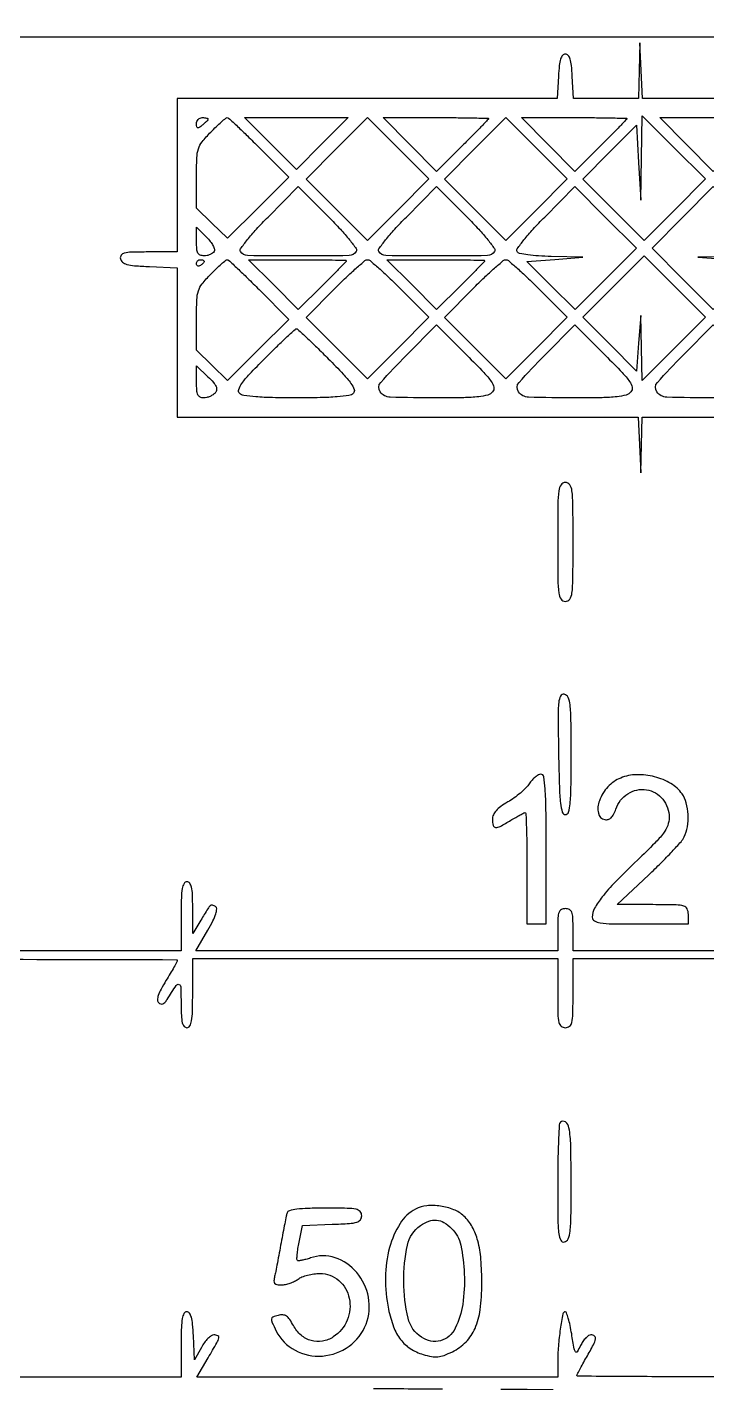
# Model space of a CAD drawing. Extents: x 0 to 836, y 5 to 589.
# Drawn here: x 424.26 to 439.23, y 133.37 to 163.24 of the extents above; entities that cross this region are included whole.
import ezdxf

# ---------------------------------------------------------------- set-up
doc = ezdxf.new("R2010")
doc.units = 0
doc.header["$MEASUREMENT"] = 0

msp = doc.modelspace()

# ---------------------------------------------------------------- linework, layer by layer
for points in [[(201.712326, 537.783562, -0.000001), (217.055896, 537.76491, -0.426088)], [(546.939, 229.3929, -0.000106), (546.943559, 250.949215, -0.000176), (546.957638, 269.095817, -0.000001), (546.976289, 285.583213, -0.415883)], [(836.0595, 588.6891), (420.497259, 588.710259, 0.000013), (261.145696, 588.714318, 0.000021), (126.989856, 588.708632), (4.934769, 588.698274, 0.19889), (4.878609, 588.675009, 0.198853), (4.855343, 588.618859), (4.83877, 516.273901, 0.000036), (4.826254, 436.744061, 0.000021), (4.8222, 342.282364), (4.8222, 95.946129), (4.469225, 95.920114, 0.031904), (4.160456, 95.877435, 0.315999), (4.075312, 95.787407, 0.415411), (4.137995, 95.703578, 0.035338), (4.43445, 95.6826), (4.8222, 95.6826), (4.8222, 50.2101), (4.8222, 4.7376), (420.462, 4.7376), (836.1018, 4.7376)], [(201.712326, 185.847562, -0.000001), (217.055896, 185.82891, -0.426088)], [(604.852986, 529.408162, -0.000002), (620.423836, 529.389509, -0.550615)], [(308.18842, 529.408162, -0.000002), (322.638019, 529.38951, -0.415836)], [(238.738155, 529.614638, -0.000002), (224.300981, 529.63329, -0.415836)], [(531.796111, 538.074638, -0.000002), (517.6951, 538.093291, -0.426056)], [(413.368417, 538.074638, -0.000002), (399.676779, 538.093291, -0.415815)], [(206.267293, 233.405114, -0.000001), (217.051222, 233.389599, -0.0589)], [(77.850638, 481.579418, -0.000002), (77.869294, 494.031443, -0.550517)], [(77.644162, 421.684687, -0.000002), (77.625507, 409.236574, -0.415775)], [(835.429914, 203.53197, -0.00002), (835.42504, 321.569549)], [(604.231838, 387.151416, -0.000003), (604.250494, 398.693431, -0.41574)], [(260.324089, 280.728444, -0.000002), (260.333986, 287.287743, -0.41377)], [(353.273145, 235.606241, -0.000004), (353.25667, 227.850838, -0.413589)], [(598.142374, 133.226362, -0.000004), (607.061927, 133.207701, -0.425827)], [(422.635427, 142.707701, -0.000006), (427.550911, 142.695184, -0.413464), (427.5684, 142.67765, -0.125623), (427.561024, 142.648756, -0.003178), (427.495018, 142.529701, -0.006605), (427.414316, 142.390626, -0.004434), (427.318588, 142.233742, 0.015217), (427.209452, 142.04589, 0.044315), (427.150066, 141.908241, 0.072008), (427.13263, 141.809607, 0.213823), (427.15815, 141.747542, 0.112662), (427.203696, 141.720548, 0.169717), (427.249395, 141.721718, 0.119778), (427.296019, 141.753632, 0.043552), (427.344512, 141.818078, -0.005817), (427.54396, 142.129476, -0.331812), (427.604522, 142.151497, -0.323375), (427.64418, 142.099679, -0.00566), (427.650309, 141.72615, 0.010086), (427.657087, 141.45787, 0.048769), (427.678775, 141.307123, 0.109555), (427.718389, 141.226885, 0.227288), (427.7799, 141.1974, 0.273642), (427.843923, 141.235275, 0.084509), (427.882125, 141.34545, 0.035355), (427.902, 141.555214, 0.005946), (427.9068, 141.9588), (427.9068, 142.7202), (431.9253, 142.7202), (435.9438, 142.7202), (435.9438, 141.9588, 0.004487), (435.947951, 141.496278, 0.050222), (435.96965, 141.313725, 0.168559), (436.021243, 141.230073, 0.17273), (436.113, 141.1974, 0.17273), (436.204757, 141.230073, 0.168559), (436.25635, 141.313725, 0.050222), (436.278049, 141.496278, 0.004487), (436.2822, 141.9588), (436.2822, 142.7202), (441.9081, 142.7202, -0.001057)], [(476.576374, 181.9746), (469.723304, 181.9746), (469.668952, 181.45459, 0.023672), (469.647108, 181.070485, 0.000478), (469.630566, 179.12773, 0.00113), (469.618539, 176.857605, 0.000759), (469.6146, 174.26359), (469.6146, 167.5926), (446.03235, 167.60917, -0.000119), (437.028377, 167.617645, -0.000207), (429.545132, 167.629566, -0.000033), (423.021454, 167.643081, -0.973398)], [(442.884706, 161.6706), (437.812413, 161.6706), (437.783216, 162.28395), (437.75402, 162.8973), (437.73721, 162.28395), (437.7204, 161.6706), (437.005522, 161.6706), (436.290644, 161.6706), (436.265272, 162.15705, 0.01247), (436.246919, 162.39477, 0.050386), (436.217682, 162.537046, 0.101747), (436.174291, 162.615322, 0.218857), (436.113, 162.6435, 0.218857), (436.051709, 162.615322, 0.101747), (436.008318, 162.537046, 0.050386), (435.979081, 162.39477, 0.01247), (435.960728, 162.15705), (435.935356, 161.6706), (431.751878, 161.6706), (427.5684, 161.6706), (427.5684, 159.9786), (427.5684, 158.2866), (426.927697, 158.2866, 0.005846), (426.559137, 158.28229, 0.0535), (426.400427, 158.261495, 0.180342), (426.332064, 158.215322, 0.204914), (426.315244, 158.13855, 0.176416), (426.360544, 158.062597, 0.105433), (426.455228, 158.014062, 0.047313), (426.628425, 157.984504, 0.008479), (426.955947, 157.965644), (427.5684, 157.940787), (427.5684, 156.294794), (427.5684, 154.6488), (432.640694, 154.6488), (437.712987, 154.6488), (437.742184, 154.03545), (437.77138, 153.4221), (437.78819, 154.03545), (437.805, 154.6488), (442.878315, 154.6488)], [(441.947106, 142.8894), (436.2822, 142.8894), (436.2822, 143.3547, 0.009792), (436.276997, 143.620356, 0.077556), (436.253359, 143.740687, 0.189837), (436.202181, 143.798572, 0.118451), (436.113, 143.82, 0.118451), (436.023819, 143.798572, 0.189837), (435.972641, 143.740687, 0.077556), (435.949003, 143.620356, 0.009792), (435.9438, 143.3547), (435.9438, 142.8894), (431.961391, 142.8894), (427.978982, 142.8894), (428.241468, 143.348177, 0.013632), (428.351472, 143.553215, 0.036849), (428.414457, 143.705793, 0.055394), (428.436891, 143.812538, 0.285851), (428.411248, 143.864248, 0.078544), (428.340593, 143.893855, 0.25054), (428.292652, 143.881566, 0.068732), (428.239898, 143.817862, 0.002883), (428.086078, 143.5662), (427.907432, 143.2701), (427.907116, 143.84115, 0.008923), (427.901718, 144.134515, 0.04577), (427.881003, 144.295822, 0.10575), (427.841909, 144.381084, 0.236826), (427.7799, 144.4122, 0.273642), (427.715877, 144.374325, 0.084509), (427.677675, 144.26415, 0.035355), (427.6578, 144.054386, 0.005946), (427.653, 143.6508), (427.653, 142.8894), (410.8176, 142.8894)], [(439.835444, 133.501219, -0.000935), (438.019408, 133.508689, -0.000035), (436.380569, 133.518611, -0.412421), (436.3668, 133.532465, -0.118776), (436.372432, 133.555839, -0.002401), (436.428629, 133.664395, -0.005535), (436.49662, 133.79078, -0.003675), (436.577281, 133.934315, 0.00768), (436.730776, 134.212655, 0.072843), (436.776446, 134.340468, 0.282458), (436.753534, 134.402688, 0.168415), (436.67648, 134.4294, 0.151707), (436.624962, 134.413401, 0.048056), (436.562602, 134.361059, 0.04293), (436.500389, 134.285784, 0.036274), (436.44794, 134.19675, -0.019353), (436.37219, 134.057606, -0.528771), (436.337037, 134.055468, -0.121145), (436.308655, 134.119428, -0.002756), (436.251468, 134.45055, 0.011138), (436.216034, 134.637022, 0.017858), (436.176631, 134.794105, 0.012134), (436.137561, 134.917884, 0.320543), (436.110806, 134.937, 0.361226), (436.057771, 134.892935, 0.008778), (436.001062, 134.555861, 0.017268), (435.958109, 134.182671, 0.020017), (435.9438, 133.825392), (435.9438, 133.4988), (431.969795, 133.4988), (427.99579, 133.4988), (428.247395, 133.925523, 0.003297), (428.439299, 134.255953, 0.068328), (428.482082, 134.362108, 0.358977), (428.45916, 134.410468, 0.11016), (428.374273, 134.4294, 0.154657), (428.316135, 134.410977, 0.042934), (428.242056, 134.348633, 0.039003), (428.166, 134.259686, 0.032366), (428.099323, 134.15445), (427.9491, 133.8795), (427.923913, 134.40825, 0.011248), (427.90585, 134.665537, 0.045136), (427.877204, 134.820494, 0.089857), (427.835244, 134.906862, 0.239244), (427.775863, 134.937, 0.277003), (427.714805, 134.900362, 0.080338), (427.677764, 134.792062, 0.035677), (427.657949, 134.590311, 0.006644), (427.653, 134.2179), (427.653, 133.4988), (410.8176, 133.4988)], [(434.692159, 133.235111, -0.000071), (435.845481, 133.225175, -0.411651)], [(431.886294, 133.245, -0.000794), (433.409707, 133.242581, -0.001324)]]:
    msp.add_lwpolyline(points, format="xyb")
msp.add_lwpolyline([(422.89425, 163.023665), (452.5677, 163.02313)])
for points in [[(428.2452, 161.215659, -0.172217), (428.238893, 161.19789, -0.016008), (428.207923, 161.162163, -0.019119), (428.166907, 161.121068, -0.013852), (428.1183, 161.0784, -0.020633), (428.049693, 161.026086, -0.217533), (428.015876, 161.019869, -0.304492), (427.996284, 161.041626, -0.035496), (427.9914, 161.110341, -0.091307), (428.001049, 161.162741, -0.095788), (428.028677, 161.20728, -0.099536), (428.069884, 161.237084, -0.107348), (428.1183, 161.2476, -0.023761), (428.166932, 161.245288, -0.037907), (428.207923, 161.238217, -0.044235), (428.237211, 161.228022, -0.294983)], [(429.368191, 160.590021), (430.021913, 159.932443), (429.346069, 159.260563), (428.670226, 158.588683), (428.330813, 158.920111), (427.9914, 159.251539), (427.9914, 159.928752, -0.008478), (427.998756, 160.362506, -0.067662), (428.032353, 160.559375, -0.094136), (428.114641, 160.712958, -0.023481), (428.304669, 160.926783, -0.007183), (428.428211, 161.049717, -0.010694), (428.540094, 161.15336, -0.006039), (428.636261, 161.236642, -0.177231), (428.666204, 161.2476, -0.188717), (428.698185, 161.235083, -0.001663), (428.892322, 161.054436, -0.005446), (429.114123, 160.842084, -0.003452)], [(434.421, 161.224181, -0.194103), (434.414573, 161.208249, -0.00055), (434.252609, 161.040541, -0.003116), (434.067522, 160.85168, -0.001927), (433.847753, 160.631908), (433.274507, 160.063054), (432.686772, 160.655327), (432.099038, 161.2476), (433.260019, 161.2476, -0.00189), (433.705196, 161.245917, -0.003152), (434.079962, 161.240721, -0.0004), (434.411623, 161.233765, -0.407852)], [(437.4666, 161.224181, -0.194103), (437.460173, 161.208249, -0.00055), (437.298209, 161.040541, -0.003116), (437.113122, 160.85168, -0.001927), (436.893353, 160.631908), (436.320107, 160.063054), (435.732372, 160.655327), (435.144638, 161.2476), (436.305619, 161.2476, -0.00189), (436.750796, 161.245917, -0.003152), (437.125562, 161.240721, -0.0004), (437.457223, 161.233765, -0.407852)], [(440.5122, 161.224181, -0.194103), (440.505773, 161.208249, -0.00055), (440.343809, 161.040541, -0.003116), (440.158722, 160.85168, -0.001927), (439.938953, 160.631908), (439.365707, 160.063054), (438.777972, 160.655327), (438.190238, 161.2476), (439.351219, 161.2476, -0.00189), (439.796396, 161.245917, -0.003152), (440.171162, 161.240721, -0.0004), (440.502823, 161.233765, -0.407852)], [(431.508227, 158.29619, -0.255971), (431.351478, 158.207264, -0.003636), (430.233535, 158.198783, -0.003635), (429.115562, 158.206561, -0.25614), (428.958867, 158.295391, -0.303313), (428.961128, 158.359202, -0.012062), (429.108946, 158.554246, -0.01734), (429.309863, 158.789269, -0.010115), (429.565909, 159.057465), (430.23067, 159.726148), (430.898555, 159.058263, -0.009985), (431.158096, 158.788144, -0.017679), (431.359479, 158.5539, -0.012715), (431.505948, 158.360958, -0.303175)], [(434.553827, 158.29619, -0.255971), (434.397078, 158.207264, -0.003636), (433.279135, 158.198783, -0.003635), (432.161162, 158.206561, -0.25614), (432.004467, 158.295391, -0.303313), (432.006728, 158.359202, -0.012062), (432.154546, 158.554246, -0.01734), (432.355463, 158.789269, -0.010115), (432.611509, 159.057465), (433.27627, 159.726148), (433.944155, 159.058263, -0.009985), (434.203696, 158.788144, -0.017679), (434.405079, 158.5539, -0.012715), (434.551548, 158.360958, -0.303175)], [(437.002115, 157.695219), (436.328759, 157.017891), (435.794663, 157.546496), (435.260567, 158.0751), (435.877133, 158.123309), (436.4937, 158.171517), (435.800743, 158.186759, -0.011576), (435.523131, 158.199299, -0.018858), (435.28864, 158.224249, -0.015637), (435.105264, 158.256669, -0.205565), (435.050067, 158.295391, -0.303313), (435.052328, 158.359202, -0.012062), (435.200146, 158.554246, -0.01734), (435.401063, 158.789269, -0.010115), (435.657109, 159.057465), (436.32187, 159.726148), (436.99867, 159.049348), (437.67547, 158.372548)], [(440.645027, 158.29619, -0.209602), (440.586697, 158.255941, -0.014994), (440.387861, 158.223691, -0.017864), (440.128476, 158.198954, -0.009773), (439.809257, 158.186239), (439.0317, 158.170478), (439.732775, 158.122789), (440.433851, 158.0751), (439.899846, 157.546496), (439.365841, 157.017891), (438.693155, 157.694546), (438.020469, 158.3712), (438.69397, 159.048674), (439.36747, 159.726148), (440.035355, 159.058263, -0.009985), (440.294896, 158.788144, -0.017679), (440.496279, 158.5539, -0.012715), (440.642748, 158.360958, -0.303175)], [(428.377537, 158.295397, -0.103425), (428.343536, 158.259602, -0.051707), (428.288535, 158.229435, -0.048199), (428.222701, 158.208925, -0.051469), (428.155607, 158.202, -0.097626), (428.073478, 158.21819, -0.177173), (428.023564, 158.263764, -0.100225), (427.998046, 158.352397, -0.020139), (427.9914, 158.517327), (427.9914, 158.832655), (428.21333, 158.610725, -0.032029), (428.29408, 158.518909, -0.044333), (428.353112, 158.426551, -0.052097), (428.384764, 158.346376, -0.209352)], [(428.1606, 158.080093, -0.151918), (428.155055, 158.062265, -0.038439), (428.135749, 158.038386, -0.035638), (428.108383, 158.013257, -0.029505), (428.076, 157.9905, -0.082592), (428.043674, 157.977259, -0.161196), (428.016251, 157.979891, -0.182303), (427.998023, 157.997779, -0.108972), (427.9914, 158.027807, -0.093332), (427.99784, 158.062007, -0.09642), (428.016251, 158.091082, -0.099167), (428.04372, 158.110542, -0.105053), (428.076, 158.1174, -0.042167), (428.108389, 158.114664, -0.061769), (428.135749, 158.106441, -0.081139), (428.154301, 158.094359, -0.210953)], [(429.368191, 157.459821), (430.021913, 156.802243), (429.346069, 156.130363), (428.670226, 155.458483), (428.330813, 155.789911), (427.9914, 156.121339), (427.9914, 156.798552, -0.008478), (427.998756, 157.232306, -0.067662), (428.032353, 157.429175, -0.094136), (428.114641, 157.582758, -0.023481), (428.304669, 157.796583, -0.007183), (428.428211, 157.919517, -0.010694), (428.540094, 158.02316, -0.006039), (428.636261, 158.106442, -0.177231), (428.666204, 158.1174, -0.188717), (428.698185, 158.104883, -0.001663), (428.892322, 157.924236, -0.005446), (429.114123, 157.711884, -0.003452)], [(431.2908, 158.093806, -0.193708), (431.28436, 158.077806, -0.000647), (431.134786, 157.922516, -0.003383), (430.963301, 157.747324, -0.002097), (430.759689, 157.543822), (430.228578, 157.017432), (429.683483, 157.567416), (429.138388, 158.1174), (430.214594, 158.1174, -0.002054), (430.627264, 158.115704, -0.003426), (430.974664, 158.110469, -0.000473), (431.281378, 158.103455, -0.407257)], [(432.475266, 157.482833), (433.105598, 156.848267), (432.432164, 156.170859), (431.75873, 155.493452), (431.081996, 156.170185), (430.405263, 156.846919), (431.036264, 157.482159, -0.006568), (431.284506, 157.725589, -0.009857), (431.508004, 157.930798, -0.005223), (431.700316, 158.096969, -0.177366), (431.7561, 158.1174, -0.177339), (431.811877, 158.096975, -0.005232), (432.003999, 157.930996, -0.009866), (432.227281, 157.726005, -0.006575)], [(434.3364, 158.093806, -0.193708), (434.32996, 158.077806, -0.000647), (434.180386, 157.922516, -0.003383), (434.008901, 157.747324, -0.002097), (433.805289, 157.543822), (433.274178, 157.017432), (432.729083, 157.567416), (432.183988, 158.1174), (433.260194, 158.1174, -0.002054), (433.672864, 158.115704, -0.003426), (434.020264, 158.110469, -0.000473), (434.326978, 158.103455, -0.407257)], [(435.520866, 157.482833), (436.151198, 156.848267), (435.477764, 156.170859), (434.80433, 155.493452), (434.127596, 156.170185), (433.450863, 156.846919), (434.081864, 157.482159, -0.006568), (434.330106, 157.725589, -0.009857), (434.553604, 157.930798, -0.005223), (434.745916, 158.096969, -0.177366), (434.8017, 158.1174, -0.177339), (434.857477, 158.096975, -0.005232), (435.049599, 157.930996, -0.009866), (435.272881, 157.726005, -0.006575)], [(430.89211, 155.935896, -0.006394), (431.222192, 155.595265, -0.032377), (431.390938, 155.3917, -0.067764), (431.462483, 155.258242, -0.293566), (431.444256, 155.174496, -0.16157), (431.348443, 155.126424, -0.015725), (431.08723, 155.096726, -0.014992), (430.716859, 155.077531, -0.005449), (430.191, 155.0718, -0.005449), (429.665141, 155.077531, -0.014992), (429.29477, 155.096726, -0.015725), (429.033557, 155.126424, -0.16157), (428.937744, 155.174496, -0.293566), (428.919517, 155.258242, -0.067764), (428.991062, 155.3917, -0.032377), (429.159808, 155.595265, -0.006394), (429.48989, 155.935896, -0.003304), (429.744245, 156.188393, -0.005225), (429.965963, 156.401106, -0.001533), (430.160262, 156.582534, -0.189234), (430.191, 156.5946, -0.189234), (430.221738, 156.582534, -0.001533), (430.416037, 156.401106, -0.005225), (430.637755, 156.188393, -0.003304)], [(434.510203, 155.204247, -0.153291), (434.404189, 155.135717, -0.040645), (434.203856, 155.097521, -0.022438), (433.874628, 155.076988, -0.004355), (433.2789, 155.0718, -0.007628), (432.254642, 155.087427, -0.233652), (432.035356, 155.204274, -0.350927), (432.046326, 155.411642, -0.013651), (432.60757, 156.007902), (433.27627, 156.680548), (433.948197, 156.008621, -0.005224), (434.32063, 155.628324, -0.038684), (434.481383, 155.432426, -0.10382), (434.535733, 155.304925, -0.225923)], [(437.555803, 155.204247, -0.153291), (437.449789, 155.135717, -0.040645), (437.249456, 155.097521, -0.022438), (436.920228, 155.076988, -0.004355), (436.3245, 155.0718, -0.007628), (435.300242, 155.087427, -0.233652), (435.080956, 155.204274, -0.350927), (435.091926, 155.411642, -0.013651), (435.65317, 156.007902), (436.32187, 156.680548), (436.993797, 156.008621, -0.005224), (437.36623, 155.628324, -0.038684), (437.526983, 155.432426, -0.10382), (437.581333, 155.304925, -0.225923)], [(440.601403, 155.204247, -0.153291), (440.495389, 155.135717, -0.040645), (440.295056, 155.097521, -0.022438), (439.965828, 155.076988, -0.004355), (439.3701, 155.0718, -0.007628), (438.345842, 155.087427, -0.233652), (438.126556, 155.204274, -0.350927), (438.137526, 155.411642, -0.013651), (438.69877, 156.007902), (439.36747, 156.680548), (440.039397, 156.008621, -0.005224), (440.41183, 155.628324, -0.038684), (440.572583, 155.432426, -0.10382), (440.626933, 155.304925, -0.225923)], [(428.402494, 155.184354, -0.070145), (428.355103, 155.141255, -0.044596), (428.289862, 155.104863, -0.044041), (428.217912, 155.080085, -0.060984), (428.150241, 155.0718, -0.113332), (428.070589, 155.090089, -0.176257), (428.022034, 155.140116, -0.089167), (427.997572, 155.23851, -0.016453), (427.9914, 155.426028), (427.9914, 155.780256), (428.243653, 155.538582, -0.019313), (428.364492, 155.413512, -0.077161), (428.422311, 155.324399, -0.14204), (428.432479, 155.251899, -0.138341)], [(435.9438, 151.8993, 0.00213), (435.947332, 151.069974, 0.02996), (435.967679, 150.773062, 0.116079), (436.018218, 150.638569, 0.250083), (436.113, 150.588, 0.250083), (436.207782, 150.638569, 0.116079), (436.258321, 150.773062, 0.02996), (436.278668, 151.069974, 0.00213), (436.2822, 151.8993, 0.00213), (436.278668, 152.728626, 0.02996), (436.258321, 153.025537, 0.116079), (436.207782, 153.160031, 0.250083), (436.113, 153.2106, 0.250083), (436.018218, 153.160031, 0.116079), (435.967679, 153.025537, 0.02996), (435.947332, 152.728626, 0.00213)], [(435.962768, 147.231773, 0.002999), (435.979908, 146.500097, 0.020579), (436.005298, 146.140918, 0.04165), (436.044044, 145.944717, 0.334881), (436.113, 145.8927, 0.335246), (436.18118, 145.944203, 0.045119), (436.216701, 146.132207, 0.021179), (436.23562, 146.480866, 0.002964), (436.2399, 147.202841, 0.002588), (436.235875, 147.980399, 0.025348), (436.215858, 148.307945, 0.071206), (436.172645, 148.474472, 0.251212), (436.089668, 148.541915, 0.328399), (436.008038, 148.50305, 0.099142), (435.965747, 148.36347, 0.02635), (435.952022, 148.050813, 0.002151)], [(435.318556, 146.571753, -0.050807), (435.242457, 146.477949, -0.021226), (435.122652, 146.367396, -0.020739), (434.983359, 146.25899, -0.025256), (434.844178, 146.169903, 0.025721), (434.690457, 146.071309, 0.056573), (434.587003, 145.977836, 0.076417), (434.527113, 145.884498, 0.104002), (434.506252, 145.78695, 0.060805), (434.522207, 145.652402, 0.331301), (434.575315, 145.608439, 0.138834), (434.676515, 145.631526, 0.011833), (434.909495, 145.766116, -0.006006), (435.018542, 145.830819, -0.008579), (435.116947, 145.88539, -0.005239), (435.200463, 145.928732, -0.117594), (435.226745, 145.935, -0.40341), (435.24314, 145.9192, -0.001055), (435.255175, 145.574657, -0.005126), (435.264107, 145.178674, -0.003075), (435.267, 144.7083), (435.267, 143.4816), (435.4785, 143.4816), (435.69, 143.4816), (435.69, 145.1313, 0.002482), (435.685639, 146.009747, 0.015246), (435.667348, 146.462068, 0.022762), (435.636364, 146.727003, 0.367541), (435.57283, 146.781, 0.129631), (435.518334, 146.76663, 0.043255), (435.449804, 146.719534, 0.039636), (435.379668, 146.651825, 0.035949)], [(437.330235, 146.698086, 0.111457), (437.050153, 146.504, 0.095305), (436.861284, 146.197857, 0.141082), (436.838616, 145.923477, 0.305109), (436.982248, 145.781207, 0.121092), (437.055101, 145.785046, 0.119299), (437.118334, 145.822192, 0.083297), (437.17374, 145.897236, 0.033597), (437.223796, 146.014779, -0.167868), (437.490454, 146.352703, -0.183743), (437.897871, 146.438121, -0.186011), (438.255438, 146.231209, -0.170912), (438.397554, 145.82925, -0.091469), (438.365636, 145.654982, -0.068605), (438.271833, 145.483508, -0.035955), (438.081849, 145.262227, -0.006703), (437.699604, 144.887048, 0.00777), (437.213174, 144.407571, 0.027056), (436.921403, 144.076882, 0.042437), (436.756601, 143.827542, 0.124499), (436.705757, 143.62965, 0.266285), (436.751086, 143.549878, 0.098923), (436.877433, 143.5057, 0.031549), (437.140422, 143.48565, 0.003254), (437.7627, 143.4816), (438.8202, 143.4816), (438.8202, 143.6931, 0.107366), (438.793532, 143.81586, 0.22243), (438.720498, 143.878032, 0.062427), (438.55443, 143.901911, 0.003579), (438.03765, 143.907574), (437.2551, 143.910547), (437.946756, 144.563224, 0.006961), (438.218263, 144.826671, 0.008757), (438.461938, 145.078458, 0.007231), (438.658759, 145.295293, 0.066462), (438.729306, 145.400688, 0.074977), (438.800559, 145.625088, 0.051901), (438.814977, 145.89145, 0.052669), (438.774698, 146.149444, 0.08795), (438.682243, 146.348113, 0.107332), (438.436413, 146.575269, 0.069812), (438.077816, 146.723802, 0.068282), (437.68289, 146.770197, 0.091398)], [(436.001962, 139.112362, 0.185399), (435.978498, 139.059644, 0.002359), (435.960885, 138.688411, 0.006502), (435.948002, 138.254583, 0.004171), (435.9438, 137.750797, 0.002344), (435.947482, 136.965268, 0.026565), (435.96689, 136.655118, 0.09424), (436.010952, 136.51444, 0.328503), (436.09185, 136.475905, 0.254366), (436.173394, 136.54299, 0.068477), (436.215884, 136.711171, 0.025039), (436.235834, 137.039651, 0.002648), (436.2399, 137.807509, 0.005609), (436.230961, 138.604299, 0.039503), (436.191734, 138.989822, 0.185758), (436.112612, 139.119544, 0.376737)], [(429.984361, 137.11545, 0.02255), (429.96702, 137.047498, 0.002137), (429.932824, 136.879231, 0.002729), (429.893986, 136.678115, 0.002147), (429.854031, 136.4598, -0.001804), (429.813106, 136.235312, -0.001915), (429.771345, 136.015518, -0.001823), (429.733972, 135.826533, -0.008796), (429.710444, 135.71955, 0.039745), (429.694876, 135.619666, 0.193045), (429.711824, 135.566062, 0.188632), (429.761442, 135.538289, 0.03774), (429.864579, 135.531891, 0.049849), (429.95294, 135.541927, 0.030749), (430.05373, 135.570277, 0.030656), (430.150895, 135.611011, 0.047361), (430.22832, 135.658791, -0.068732), (430.313563, 135.706507, -0.03001), (430.437151, 135.746513, -0.028995), (430.575562, 135.773863, -0.034291), (430.708629, 135.783, -0.179822), (431.122349, 135.629236, -0.164577), (431.35403, 135.236422, -0.150691), (431.309453, 134.755773, -0.150917), (431.001914, 134.384047, -0.102459), (430.763759, 134.290074, -0.112636), (430.516347, 134.303125, -0.109373), (430.293615, 134.423335, -0.092118), (430.125941, 134.633119, 0.026345), (430.042702, 134.770965, 0.096487), (429.970688, 134.842561, 0.135642), (429.891328, 134.868902, 0.075329), (429.789119, 134.858694, 0.034678), (429.674943, 134.820954, 0.271415), (429.642319, 134.778231, 0.139326), (429.653091, 134.709188, 0.008024), (429.746819, 134.514, 0.156184), (430.161727, 134.08918, 0.14216), (430.763138, 133.964192, 0.138346), (431.350322, 134.180174, 0.145825), (431.723745, 134.667557, 0.137805), (431.777086, 135.256773, 0.129501), (431.518838, 135.80366, 0.138656), (431.041436, 136.127822, 0.165582), (430.500213, 136.123902, -0.015626), (430.4011, 136.092788, -0.022771), (430.311902, 136.072148, -0.019615), (430.239467, 136.061746, -0.225934), (430.213097, 136.071103, -0.212282), (430.202099, 136.099709, -0.010292), (430.20959, 136.203723, -0.015263), (430.225212, 136.330102, -0.010272), (430.250399, 136.473335), (430.322767, 136.8405), (430.975984, 136.865209, 0.006199), (431.356636, 136.884336, 0.055294), (431.521489, 136.913156, 0.160844), (431.59928, 136.966663, 0.163774), (431.6292, 137.055559, 0.187788), (431.59432, 137.145154, 0.157711), (431.50509, 137.195705, 0.046473), (431.310988, 137.217089, 0.004211), (430.822845, 137.2212, 0.007328), (430.445987, 137.215677, 0.024042), (430.197812, 137.196434, 0.032009), (430.036543, 137.16551, 0.261313)], [(432.816139, 137.202131, 0.133039), (432.473129, 136.882462, 0.072917), (432.242271, 136.352039, 0.063285), (432.150476, 135.69365, 0.054258), (432.217788, 134.996699, 0.038109), (432.330029, 134.607649, 0.07364), (432.486166, 134.324584, 0.08606), (432.698715, 134.12736, 0.071427), (432.979075, 133.997521, 0.026842), (433.165801, 133.952335, 0.069755), (433.303697, 133.946199, 0.067582), (433.440501, 133.978198, 0.024029), (433.624854, 134.058935, 0.08301), (433.924712, 134.275949, 0.092798), (434.124009, 134.57129, 0.071312), (434.235971, 134.981949, 0.029806), (434.272858, 135.555792, 0.020525), (434.253203, 136.094843, 0.045555), (434.184311, 136.499727, 0.060037), (434.061412, 136.80786, 0.079457), (433.87696, 137.046494, 0.093169), (433.656839, 137.187085, 0.059297), (433.362542, 137.266677, 0.059632), (433.060133, 137.274708, 0.098591)], [(433.608333, 136.772558, -0.144075), (433.808134, 136.406145, -0.044146), (433.887437, 135.774023, -0.044375), (433.852311, 135.100724, -0.081718), (433.688595, 134.578676, -0.09631), (433.550649, 134.400564, -0.114296), (433.363536, 134.300237, -0.114637), (433.151814, 134.292551, -0.097318), (432.944081, 134.376974, -0.192896), (432.651369, 134.796096, -0.054774), (432.555095, 135.60064, -0.054766), (432.635926, 136.408159, -0.189883), (432.920312, 136.838006, -0.063398), (433.106019, 136.935725, -0.113636), (433.276019, 136.958203, -0.112269), (433.440141, 136.904098, -0.060914)]]:
    msp.add_lwpolyline(points, format="xyb", close=True)
for points in [[(430.761267, 160.677333), (430.191, 160.107067), (429.620733, 160.677333), (429.050467, 161.2476), (430.191, 161.2476), (431.331533, 161.2476)], [(432.4329, 159.2172), (431.75873, 158.539052), (431.08193, 159.215852), (430.40513, 159.892652), (431.0793, 160.5708), (431.75347, 161.248948), (432.43027, 160.572148), (433.10707, 159.895348)], [(435.4785, 159.2172), (434.80433, 158.539052), (434.12753, 159.215852), (433.45073, 159.892652), (434.1249, 160.5708), (434.79907, 161.248948), (435.47587, 160.572148), (436.15267, 159.895348)], [(438.5241, 159.2172), (437.84993, 158.539052), (437.173273, 159.215709), (436.496616, 159.892366), (437.087358, 160.488215), (437.6781, 161.084065), (437.725166, 160.256382), (437.772232, 159.4287), (437.788616, 160.358659), (437.805, 161.288618), (438.501635, 160.591983), (439.19827, 159.895348)], [(438.502309, 156.151091), (437.805, 155.453782), (437.789759, 156.172241), (437.774517, 156.8907), (437.726309, 156.274313), (437.6781, 155.657926), (437.088027, 156.253306), (436.497954, 156.848686), (437.171312, 157.526017), (437.84467, 158.203348), (438.522144, 157.525874), (439.199618, 156.8484)]]:
    msp.add_lwpolyline(points, close=True)

doc.saveas('drawing.dxf')
